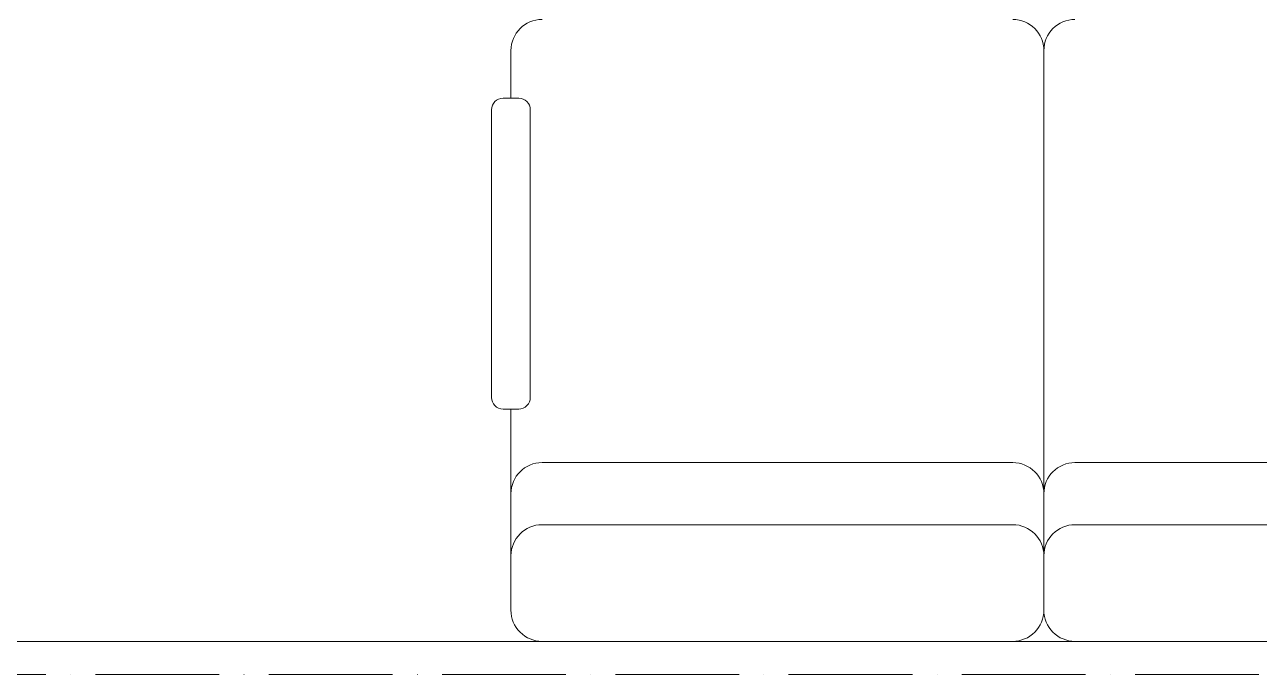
# Model space of a CAD drawing. Header units: millimetres. Extents: x -20144 to 122974, y -38328 to 48263.
# Drawn here: x 36672 to 38169, y 26850 to 27637 of the extents above; entities that cross this region are included whole.
import ezdxf

# ---------------------------------------------------------------- set-up
doc = ezdxf.new("R2010")
doc.units = ezdxf.units.MM
doc.linetypes.add('Grid Line', pattern=[4.2, 3, -0.6, 0, -0.6])
for name, color, linetype, lineweight in [('NET-CAT', 3, 'Continuous', 15), ('THIET BI', 44, 'Continuous', 5), ('TRUC', 225, 'Continuous', 5)]:
    doc.layers.add(name, color=color, linetype=linetype, lineweight=lineweight)

# ---------------------------------------------------------------- blocks, each defined once
blk = doc.blocks.new('X-SOFA - X-SOFA-V4-MẶT BẰNG TẦNG 5 ĐẾN TẦNG 22')
at = {"layer": 'THIET BI'}
for p, q in [((-216.7, -285.4), (-216.7, 285.4)), ((-141.3, -285.4), (-141.3, 285.4)), ((0, 285.4), (0, -285.4)), ((-716.2, -323.1), (-37.7, -323.1)), ((-216.7, -360.8), (-216.7, -931.5)), ((-141.3, -360.8), (-141.3, -931.5)), ((0, -360.8), (0, -931.5)), ((-295.7, -945.7), (-644.3, -945.7)), ((-716.2, -969.2), (-658.4, -969.2)), ((-658.4, -959.8), (-658.4, -978.7)), ((-281.5, -978.7), (-281.5, -959.8)), ((-103.7, -969.2), (-281.5, -969.2)), ((-37.7, -969.2), (-103.7, -969.2)), ((-644.3, -992.8), (-295.7, -992.8))]:
    blk.add_line(p, q, dxfattribs=at)
for centre, radius, start, end in [((-716.2, -285.4), 37.7, 180, 270), ((-179, -285.4), 37.7, 180, 270), ((-103.7, -285.4), 37.7, 180, 270), ((-37.7, -285.4), 37.7, 270, 0), ((-716.2, -360.8), 37.7, 90, 180), ((-179, -360.8), 37.7, 90, 180), ((-103.7, -360.8), 37.7, 90, 180), ((-37.7, -360.8), 37.7, 360, 90), ((-716.2, -931.5), 37.7, 180, 270), ((-179, -931.5), 37.7, 180, 270), ((-103.7, -931.5), 37.7, 180, 270), ((-37.7, -931.5), 37.7, 270, 0), ((-644.3, -959.8), 14.1, 90, 180), ((-295.7, -959.8), 14.1, 360, 90), ((-644.3, -978.7), 14.1, 180, 270), ((-295.7, -978.7), 14.1, 270, 0)]:
    blk.add_arc(centre, radius, start, end, dxfattribs=at)

msp = doc.modelspace()

# ---------------------------------------------------------------- linework, layer by layer
at = {"layer": 'NET-CAT'}
msp.add_line((39199.8, 26889.9), (33200.5, 26889.9), dxfattribs=at)
at = {"layer": 'TRUC', "linetype": 'Grid Line', "ltscale": 50}
msp.add_line((43000.5, 26849.9), (-12092.4, 26849.9), dxfattribs=at)

# ---------------------------------------------------------------- block references
at = {"layer": 'THIET BI', "rotation": 269.9999999999997}
msp.add_blockref('X-SOFA - X-SOFA-V4-MẶT BẰNG TẦNG 5 ĐẾN TẦNG 22', (38230.5, 26889.9), dxfattribs=at)

doc.saveas('drawing.dxf')
